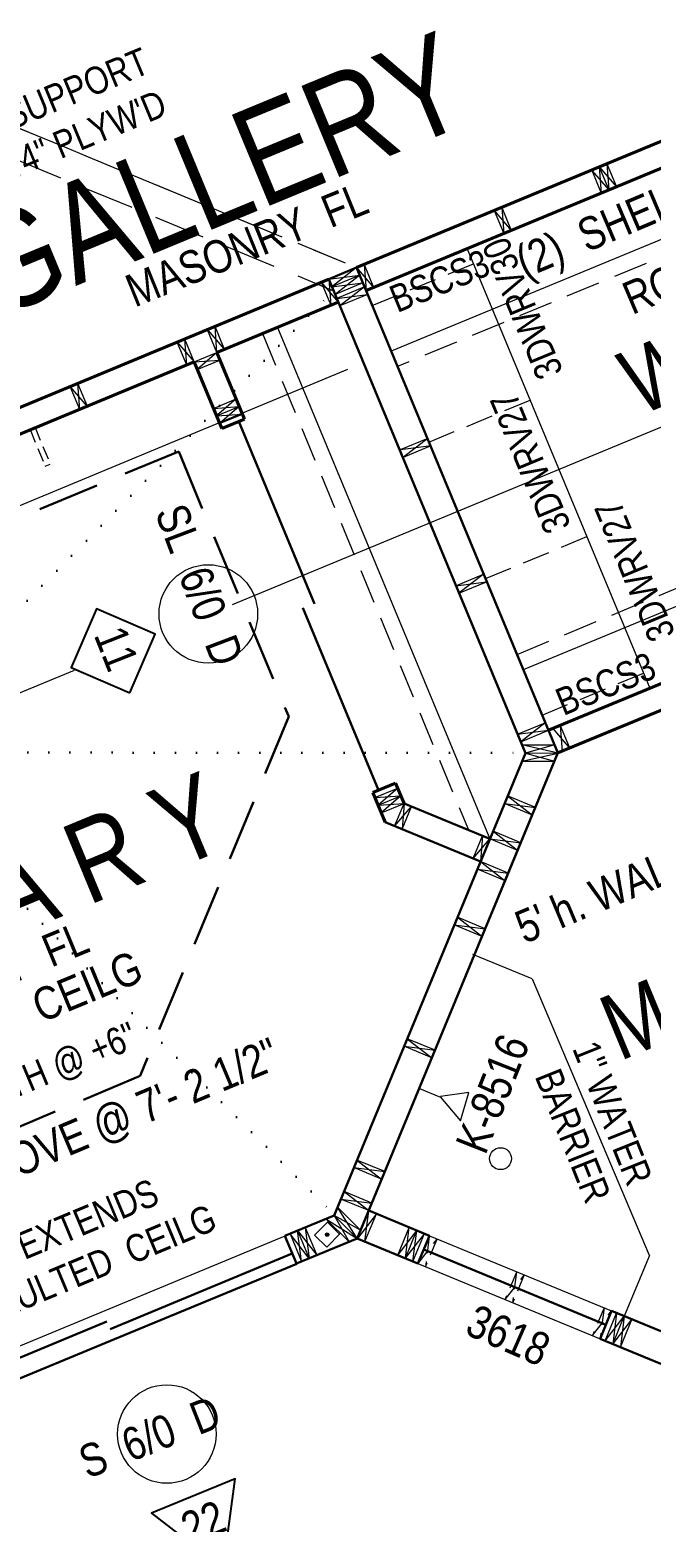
# Model space of a CAD drawing. Header units: inches. Extents: x 2775 to 35798, y 1675 to 10350.
# Drawn here: x 13655.5 to 13769, y 3623.4 to 3896.1 of the extents above; entities that cross this region are included whole.
import ezdxf

# ---------------------------------------------------------------- set-up
doc = ezdxf.new("R2010")
doc.units = ezdxf.units.IN
doc.header["$LTSCALE"] = 0.5
doc.header["$MEASUREMENT"] = 0
for name, pattern in [('ACAD_ISO07W100', [3, 0, -3]), ('CENTER', [2, 1.25, -0.25, 0.25, -0.25]), ('HIDDEN', [0.375, 0.25, -0.125])]:
    doc.linetypes.add(name, pattern=pattern)
for name, color, linetype, lineweight in [('BUILT-INS', 6, 'CONTINUOUS', 9), ('DOORS', 7, 'CONTINUOUS', 30), ('GRID', 1, 'CENTER', 20), ('INT WALLS', 7, 'CONTINUOUS', 40), ('LAYOUT', 6, 'CONTINUOUS', 9), ('LITE COVE', 7, 'HIDDEN', 30), ('MILLWORK', 7, 'CONTINUOUS', 20), ('PLUMBING', 7, 'CONTINUOUS', 20), ('ROOF BEAMS', 3, 'HIDDEN', 30), ('WALL FRAMING', 7, 'CONTINUOUS', 30), ('WALLS', 7, 'CONTINUOUS', 30), ('WINDOWS', 5, 'CONTINUOUS', 30)]:
    doc.layers.add(name, color=color, linetype=linetype, lineweight=lineweight)
for name, color, linetype in [('LIBRARY', 7, 'CONTINUOUS'), ('LLMASONRY', 12, 'CONTINUOUS'), ('TEXT', 7, 'CONTINUOUS')]:
    doc.layers.add(name, color=color, linetype=linetype)
doc.styles.add('ARCHENTLTD', font='technical.ttf', dxfattribs={"height": 6})

msp = doc.modelspace()

# ---------------------------------------------------------------- hatches: boundary and pattern name
at = {"layer": 'WALL FRAMING', "lineweight": 9, "ltscale": 150}
msp.add_hatch(color=256, dxfattribs=at).paths.add_polyline_path([(13710.11232, 3675.93287, 1), (13709.48732, 3675.93287, 1)])

# ---------------------------------------------------------------- linework, layer by layer
at = {"layer": 'BUILT-INS', "color": 6, "linetype": 'Continuous', "lineweight": 9, "ltscale": 5}
msp.add_line((13735.37379, 3856.0834), (13768.71076, 3775.76313), dxfattribs=at)
at = {"layer": 'BUILT-INS', "color": 6, "linetype": 'HIDDEN', "lineweight": 9, "ltscale": 40}
for p, q in [((13718.03781, 3845.67917), (13736.50993, 3853.34603)), ((13728.3874, 3820.74153), (13746.85952, 3828.40839)), ((13738.73834, 3795.80445), (13757.21046, 3803.47131)), ((13749.08861, 3770.86708), (13767.56073, 3778.53395))]:
    msp.add_line(p, q, dxfattribs=at)
at = {"layer": 'BUILT-INS', "linetype": 'Continuous', "lineweight": 9, "ltscale": 75}
msp.add_line((13595.03746, 3784.84418), (13713.57935, 3834.04506), dxfattribs=at)
at = {"layer": 'BUILT-INS', "linetype": 'HIDDEN', "lineweight": 9, "ltscale": 20}
for p, q in [((13655.53909, 3823.05117), (13658.31833, 3816.35503)), ((13656.46269, 3823.43451), (13659.24193, 3816.73837))]:
    msp.add_line(p, q, dxfattribs=at)
at = {"layer": 'BUILT-INS', "linetype": 'Continuous', "lineweight": 9, "ltscale": 5}
msp.add_line((13658.31833, 3816.35503), (13659.24193, 3816.73837), dxfattribs=at)
at = {"layer": 'DOORS', "linetype": 'Continuous', "lineweight": 30, "ltscale": 150}
for p, q in [((13693.67154, 3824.50457), (13707.493, 3791.19017)), ((13705.36856, 3790.45528), (13719.19002, 3757.14089))]:
    msp.add_line(p, q, dxfattribs=at)
at = {"layer": 'DOORS', "color": 4, "lineweight": 20, "ltscale": 75}
msp.add_line((13635.60311, 3648.1143), (13702.11182, 3675.69312), dxfattribs=at)
at = {"layer": 'DOORS', "color": 5, "lineweight": 30, "ltscale": 75}
for p, q in [((13670.16747, 3658.68359), (13703.44338, 3672.48194)), ((13636.35989, 3646.28862), (13669.59268, 3660.0691))]:
    msp.add_line(p, q, dxfattribs=at)
at = {"layer": 'DOORS', "ltscale": 75}
for p, q in [((13670.99182, 3656.82182), (13704.24042, 3670.62167)), ((13637.71219, 3643.03279), (13670.96322, 3656.83365))]:
    msp.add_line(p, q, dxfattribs=at)
at = {"layer": 'DOORS', "color": 7, "linetype": 'Continuous', "lineweight": 25, "ltscale": 25, "flags": 128}
msp.add_lwpolyline([(13673.73919, 3774.93694), (13678.38728, 3785.63938), (13667.68485, 3790.28748), (13663.03675, 3779.58504)], close=True, dxfattribs=at)
at = {"layer": 'DOORS', "color": 7, "linetype": 'Continuous', "lineweight": 20, "ltscale": 7.5}
for centre in [(13688.10762, 3789.3444), (13680.53458, 3639.50076)]:
    msp.add_circle(centre, 9, dxfattribs=at)
at = {"layer": 'GRID', "ltscale": 50}
for p, q in [((13626.44902, 3889.29883), (13715.16925, 3852.62392)), ((13715.16925, 3852.62392), (13803.83543, 3889.42486)), ((13568.06321, 3791.56748), (13715.16925, 3852.62392)), ((13715.16925, 3852.62392), (13751.96271, 3763.93964)), ((13751.96271, 3763.93964), (13840.63046, 3800.74123)), ((13751.97745, 3763.88574), (13715.3091, 3675.18138)), ((13626.6266, 3638.43367), (13715.29436, 3675.23527)), ((13715.29436, 3675.23527), (13770.74153, 3652.31468))]:
    msp.add_line(p, q, dxfattribs=at)
at = {"layer": 'INT WALLS', "ltscale": 75}
for p, q in [((13804.76544, 3889.81163), (13715.16902, 3852.62446)), ((13805.57986, 3885.22247), (13716.91279, 3848.42115)), ((13710.08919, 3850.51608), (13574.82859, 3794.37609)), ((13711.83296, 3846.31277), (13689.66647, 3837.11255)), ((13685.51024, 3835.38751), (13576.57067, 3790.17208)), ((13694.71054, 3824.93598), (13690.55431, 3823.21093)), ((13722.30154, 3758.43233), (13718.14532, 3756.70728))]:
    msp.add_line(p, q, dxfattribs=at)
at = {"layer": 'INT WALLS', "lineweight": 20, "ltscale": 50}
for p, q in [((13685.54424, 3835.40365), (13683.82148, 3839.56082)), ((13689.66701, 3837.11125), (13687.94425, 3841.26843)), ((13691.05273, 3837.68551), (13689.32998, 3841.84268)), ((13684.15851, 3834.8294), (13682.43576, 3838.98657)), ((13685.50052, 3835.38616), (13689.65769, 3837.10891)), ((13686.07477, 3834.00043), (13690.23194, 3835.72318)), ((13689.02054, 3826.90519), (13693.17772, 3828.62795)), ((13689.5948, 3825.51947), (13693.75197, 3827.24222)), ((13690.16905, 3824.13374), (13694.32622, 3825.8565)), ((13718.53567, 3755.78659), (13722.69285, 3757.50934)), ((13719.10992, 3754.40086), (13723.2671, 3756.12362)), ((13719.68418, 3753.01514), (13723.84135, 3754.73789))]:
    msp.add_line(p, q, dxfattribs=at)
at = {"layer": 'INT WALLS', "ltscale": 50}
for p, q in [((13689.66647, 3837.11255), (13694.71054, 3824.93598)), ((13685.50998, 3835.38815), (13690.56083, 3823.21364)), ((13750.23754, 3768.09581), (13838.90598, 3804.89769)), ((13751.96195, 3763.93932), (13840.63046, 3800.74123)), ((13722.29915, 3758.43135), (13723.84135, 3754.73789)), ((13718.15137, 3756.70979), (13720.3993, 3751.29142))]:
    msp.add_line(p, q, dxfattribs=at)
at = {"layer": 'INT WALLS', "linetype": 'Continuous', "lineweight": 30, "ltscale": 150}
for p, q in [((13723.84135, 3754.73789), (13739.5273, 3748.25381)), ((13720.3993, 3751.29142), (13737.80822, 3744.09511))]:
    msp.add_line(p, q, dxfattribs=at)
at = {"layer": 'LAYOUT', "color": 6, "linetype": 'CENTER', "lineweight": 5, "ltscale": 250}
msp.add_line((14529.67059, 4137.94192), (13368.50138, 3656.7467), dxfattribs=at)
at = {"layer": 'LITE COVE', "color": 7, "linetype": 'ACAD_ISO07W100', "lineweight": 30, "ltscale": 2.5}
for p, q in [((13644.19511, 3780.77572), (13710.96199, 3848.41229)), ((13651.28534, 3764.0164), (13746.0074, 3763.93933)), ((13644.19556, 3746.33421), (13711.13148, 3679.56015))]:
    msp.add_line(p, q, dxfattribs=at)
at = {"layer": 'LITE COVE', "ltscale": 90}
for p, q in [((13548.23641, 3763.2293), (13682.68762, 3819.03334)), ((13682.68762, 3819.03334), (13702.79173, 3770.59559)), ((13702.79173, 3770.59559), (13675.65899, 3704.95882)), ((13634.22522, 3687.46037), (13675.65899, 3704.95882))]:
    msp.add_line(p, q, dxfattribs=at)
at = {"layer": 'MILLWORK', "ltscale": 75}
msp.add_line((13810.17998, 3874.1392), (13721.51127, 3837.3372), dxfattribs=at)
at = {"layer": 'MILLWORK', "linetype": 'HIDDEN', "ltscale": 50}
for p, q in [((13811.33001, 3871.36838), (13722.66088, 3834.56621)), ((13697.97875, 3840.56307), (13735.60205, 3749.87639)), ((13744.48951, 3781.95078), (13833.15583, 3818.75178))]:
    msp.add_line(p, q, dxfattribs=at)
at = {"layer": 'MILLWORK', "ltscale": 50}
for p, q in [((13700.74974, 3841.71267), (13739.52228, 3748.25589)), ((13745.63911, 3779.17979), (13834.30586, 3815.98097))]:
    msp.add_line(p, q, dxfattribs=at)
at = {"layer": 'PLUMBING', "ltscale": 50}
for p, q in [((13747.22762, 3722.70347), (13736.41779, 3727.09675)), ((13747.22762, 3722.70347), (13768.62807, 3672.17067)), ((13768.65037, 3672.11799), (13764.0638, 3661.02818))]:
    msp.add_line(p, q, dxfattribs=at)
at = {"layer": 'PLUMBING', "color": 5, "ltscale": 75}
for p, q in [((13726.67214, 3702.64289), (13730.53154, 3701.02289)), ((13735.70855, 3701.89163), (13730.53136, 3701.1666)), ((13730.53154, 3701.02289), (13734.1328, 3696.71622)), ((13734.1328, 3696.71622), (13735.70855, 3701.89163))]:
    msp.add_line(p, q, dxfattribs=at)
msp.add_circle((13741.47201, 3689.8156), 2, dxfattribs=at)
at = {"layer": 'ROOF BEAMS', "lineweight": 20, "ltscale": 75}
for p, q in [((13626.44744, 3889.29817), (13715.17001, 3852.62423)), ((13626.45282, 3883.34459), (13710.96307, 3848.41184))]:
    msp.add_line(p, q, dxfattribs=at)
at = {"layer": 'WALL FRAMING', "lineweight": 9, "ltscale": 150}
for p, q in [((13758.10874, 3870.44641), (13761.23774, 3866.81868)), ((13759.49415, 3871.02142), (13759.85237, 3866.24368)), ((13759.507, 3871.02801), (13762.63601, 3867.40028)), ((13760.89241, 3871.60302), (13761.25064, 3866.82528)), ((13740.3014, 3863.05503), (13743.4304, 3859.4273)), ((13741.68681, 3863.63004), (13742.04503, 3858.8523)), ((13716.55466, 3853.19893), (13716.91288, 3848.42119)), ((13710.08869, 3850.51728), (13710.4476, 3845.73778)), ((13710.08942, 3850.51553), (13715.74349, 3851.23883)), ((13715.16925, 3852.62392), (13710.6642, 3849.13067)), ((13715.74349, 3851.23883), (13711.23922, 3847.74526)), ((13715.16925, 3852.62392), (13718.29826, 3848.99619)), ((13708.70401, 3849.94051), (13711.83296, 3846.31277)), ((13710.6642, 3849.13067), (13716.3185, 3849.85342)), ((13711.54545, 3847.00547), (13717.19975, 3847.72822)), ((13716.62473, 3849.11363), (13712.12046, 3845.62006)), ((13684.15851, 3834.8294), (13683.82148, 3839.56082)), ((13687.9448, 3841.26711), (13691.05273, 3837.68551)), ((13689.66701, 3837.11125), (13689.32998, 3841.84268)), ((13682.43631, 3838.98525), (13685.54424, 3835.40365)), ((13689.65637, 3837.10836), (13686.07477, 3834.00043)), ((13685.50052, 3835.38616), (13690.23194, 3835.72318)), ((13664.63363, 3826.7118), (13664.2775, 3831.48278)), ((13666.02197, 3827.27976), (13662.89209, 3830.90777)), ((13693.1764, 3828.6274), (13689.5948, 3825.51947)), ((13689.02054, 3826.90519), (13693.75197, 3827.24222)), ((13689.5948, 3825.51947), (13694.32622, 3825.8565)), ((13693.75065, 3827.24167), (13690.16905, 3824.13374)), ((13752.37933, 3768.98644), (13752.73755, 3764.2087)), ((13750.99392, 3768.41143), (13754.12292, 3764.7837)), ((13718.53567, 3755.78659), (13723.2671, 3756.12362)), ((13722.69153, 3757.5088), (13719.10992, 3754.40086)), ((13723.26578, 3756.12307), (13719.68418, 3753.01514)), ((13742.76875, 3756.09537), (13747.27858, 3752.60804)), ((13719.10992, 3754.40086), (13723.84135, 3754.73789)), ((13742.19573, 3754.70914), (13747.85161, 3753.99428)), ((13740.10032, 3749.64004), (13744.61015, 3746.15272)), ((13739.5273, 3748.25381), (13745.18318, 3747.53895)), ((13737.80822, 3744.09511), (13742.31805, 3740.60779)), ((13737.23519, 3742.70888), (13742.89107, 3741.99402)), ((13733.60042, 3733.91584), (13738.11025, 3730.42851)), ((13733.0274, 3732.5296), (13738.68328, 3731.81474)), ((13724.4321, 3711.7363), (13728.94192, 3708.24898)), ((13723.85907, 3710.35007), (13729.51495, 3709.63521)), ((13715.23973, 3689.5667), (13719.74956, 3686.07938)), ((13714.66671, 3688.18047), (13720.32258, 3687.46561)), ((13712.31344, 3682.4195), (13717.96932, 3681.70464)), ((13712.88647, 3683.80573), (13717.3963, 3680.31841))]:
    msp.add_line(p, q, dxfattribs=at)
at = {"layer": 'WALL FRAMING', "color": 7, "lineweight": 20, "ltscale": 75}
for p, q in [((13715.74349, 3851.23883), (13710.6642, 3849.13067)), ((13716.3185, 3849.85342), (13711.23922, 3847.74526)), ((13716.62473, 3849.11363), (13711.54545, 3847.00547)), ((13717.19975, 3847.72822), (13712.12046, 3845.62006)), ((13716.71284, 3674.6507), (13718.81413, 3679.73379)), ((13722.68618, 3672.18148), (13724.78747, 3677.26457)), ((13724.08992, 3671.6508), (13726.19121, 3676.73389)), ((13725.45863, 3671.03538), (13727.55992, 3676.11847)), ((13760.57629, 3656.51814), (13762.67758, 3661.60123)), ((13761.96251, 3655.9451), (13764.0638, 3661.02818)), ((13763.34873, 3655.37205), (13765.45002, 3660.45514))]:
    msp.add_line(p, q, dxfattribs=at)
at = {"layer": 'WALL FRAMING', "lineweight": 20, "ltscale": 150}
for p, q in [((13666.02197, 3827.27976), (13664.2775, 3831.48278)), ((13664.63656, 3826.70475), (13662.89209, 3830.90777)), ((13745.38719, 3765.43426), (13751.33984, 3765.43884)), ((13746.0093, 3763.93474), (13751.96195, 3763.93932)), ((13745.38905, 3762.43426), (13751.34233, 3762.43884)), ((13747.85161, 3753.99428), (13742.76875, 3756.09537)), ((13747.27858, 3752.60804), (13742.19573, 3754.70914)), ((13745.18318, 3747.53895), (13740.10032, 3749.64004)), ((13744.61015, 3746.15272), (13739.5273, 3748.25381)), ((13742.89107, 3741.99402), (13737.80822, 3744.09511)), ((13742.31805, 3740.60779), (13737.23519, 3742.70888)), ((13738.68328, 3731.81474), (13733.60042, 3733.91584)), ((13738.11025, 3730.42851), (13733.0274, 3732.5296)), ((13729.51495, 3709.63521), (13724.4321, 3711.7363)), ((13728.94192, 3708.24898), (13723.85907, 3710.35007)), ((13720.32258, 3687.46561), (13715.23973, 3689.5667)), ((13719.74956, 3686.07938), (13714.66671, 3688.18047)), ((13717.3963, 3680.31841), (13712.31344, 3682.4195)), ((13717.96932, 3681.70464), (13712.88647, 3683.80573))]:
    msp.add_line(p, q, dxfattribs=at)
at = {"layer": 'WALL FRAMING', "lineweight": 20, "ltscale": 50}
for p, q in [((13723.18282, 3819.39796), (13728.2399, 3821.48671)), ((13723.75545, 3818.01156), (13728.81253, 3820.10031)), ((13733.30229, 3794.50631), (13738.35937, 3796.59506)), ((13733.87492, 3793.11992), (13738.932, 3795.20866)), ((13744.57656, 3767.38048), (13749.63363, 3769.46923)), ((13745.14918, 3765.99408), (13750.20626, 3768.08283))]:
    msp.add_line(p, q, dxfattribs=at)
at = {"layer": 'WALL FRAMING', "linetype": 'Continuous', "lineweight": 9, "ltscale": 150}
for p, q in [((13728.2399, 3821.48671), (13723.76132, 3818.01398)), ((13723.18649, 3819.39947), (13728.81253, 3820.10031)), ((13738.35937, 3796.59506), (13733.88079, 3793.12234)), ((13733.30596, 3794.50783), (13738.932, 3795.20866)), ((13749.63363, 3769.46923), (13745.15505, 3765.9965)), ((13744.58022, 3767.38199), (13750.20626, 3768.08283)), ((13722.12225, 3750.57921), (13725.19315, 3754.1791)), ((13723.84135, 3754.73789), (13723.48463, 3750.01604)), ((13736.44584, 3744.65828), (13739.51674, 3748.25818)), ((13738.16494, 3748.81697), (13737.80822, 3744.09511))]:
    msp.add_line(p, q, dxfattribs=at)
at = {"layer": 'WALL FRAMING', "lineweight": 20, "ltscale": 75}
for p, q in [((13722.12225, 3750.57921), (13723.84135, 3754.73789)), ((13723.47404, 3750.02042), (13725.19315, 3754.1791)), ((13736.44584, 3744.65828), (13738.16494, 3748.81697))]:
    msp.add_line(p, q, dxfattribs=at)
at = {"layer": 'WALL FRAMING', "color": 7, "lineweight": 20, "ltscale": 50}
for p, q in [((13709.58495, 3678.82013), (13713.79815, 3674.61427)), ((13711.08349, 3679.44368), (13715.29668, 3675.23782)), ((13711.68743, 3680.96026), (13715.90062, 3676.75441)), ((13703.02599, 3676.09983), (13705.13271, 3671.0193)), ((13704.41159, 3676.67439), (13706.51831, 3671.59386)), ((13705.79719, 3677.24895), (13707.9039, 3672.16842))]:
    msp.add_line(p, q, dxfattribs=at)
at = {"layer": 'WALL FRAMING', "lineweight": 9, "ltscale": 50}
for p, q in [((13709.58495, 3678.82013), (13715.2956, 3675.2389)), ((13715.90062, 3676.75441), (13711.08349, 3679.44368)), ((13711.08349, 3679.44368), (13713.79815, 3674.61427)), ((13715.2956, 3675.2389), (13711.70358, 3680.94414)), ((13718.81413, 3679.73379), (13715.32673, 3675.22402)), ((13716.71295, 3674.65097), (13717.42791, 3680.30684)), ((13706.51799, 3671.59462), (13703.02599, 3676.09983)), ((13705.13258, 3671.01961), (13704.41159, 3676.67439)), ((13704.41159, 3676.67439), (13707.9034, 3672.16964)), ((13705.79719, 3677.24895), (13706.51799, 3671.59462)), ((13726.19121, 3676.73389), (13722.70381, 3672.22412)), ((13727.55992, 3676.11847), (13724.07252, 3671.6087)), ((13724.09003, 3671.65107), (13724.80499, 3677.30694)), ((13725.45874, 3671.03565), (13726.1737, 3676.69152)), ((13760.5764, 3656.51841), (13764.0638, 3661.02818)), ((13762.67758, 3661.60123), (13761.96262, 3655.94537)), ((13761.96262, 3655.94537), (13765.45002, 3660.45514)), ((13764.0638, 3661.02818), (13763.34884, 3655.37232))]:
    msp.add_line(p, q, dxfattribs=at)
at = {"layer": 'WALL FRAMING', "color": 9, "linetype": 'Continuous', "lineweight": 5, "ltscale": 150}
for p, q in [((13707.50823, 3675.84571), (13710.02195, 3678.37061)), ((13707.50823, 3675.84571), (13709.75408, 3673.67229)), ((13709.75408, 3673.67229), (13712.2678, 3676.19719)), ((13709.84557, 3678.19344), (13712.06018, 3675.98864))]:
    msp.add_line(p, q, dxfattribs=at)
at = {"layer": 'WALL FRAMING', "linetype": 'HIDDEN', "lineweight": 9, "ltscale": 25}
for p, q in [((13726.35353, 3670.58328), (13729.83022, 3675.06351)), ((13728.45483, 3675.66276), (13727.7396, 3670.00988)), ((13742.27283, 3664.00242), (13745.74952, 3668.48265)), ((13744.37413, 3669.0819), (13743.65891, 3663.42902)), ((13760.37853, 3662.58073), (13759.6633, 3656.92785)), ((13758.27722, 3657.50125), (13761.75391, 3661.98148))]:
    msp.add_line(p, q, dxfattribs=at)
at = {"layer": 'WALL FRAMING', "linetype": 'HIDDEN', "lineweight": 20, "ltscale": 25}
for p, q in [((13729.8308, 3675.06492), (13727.7295, 3669.98544)), ((13744.36403, 3669.05747), (13742.26272, 3663.97799)), ((13745.7501, 3668.48407), (13743.6488, 3663.40459)), ((13760.36842, 3662.5563), (13758.26711, 3657.47681))]:
    msp.add_line(p, q, dxfattribs=at)
at = {"layer": 'WALL FRAMING', "color": 9, "linetype": 'Continuous', "lineweight": 5, "ltscale": 150}
msp.add_circle((13709.79982, 3675.93287), 0.3125, dxfattribs=at)
at = {"layer": 'WALLS', "color": 7, "lineweight": 20, "ltscale": 50}
for p, q in [((13758.12129, 3870.45373), (13759.8652, 3866.25023)), ((13759.49383, 3871.02218), (13761.23774, 3866.81868)), ((13760.8921, 3871.60378), (13762.63601, 3867.40028)), ((13740.31395, 3863.06235), (13742.05786, 3858.85885)), ((13741.68649, 3863.6308), (13743.4304, 3859.4273)), ((13716.55434, 3853.19969), (13718.29826, 3848.99619)), ((13708.7032, 3849.94247), (13710.4476, 3845.73778)), ((13752.37901, 3768.9872), (13754.12292, 3764.7837))]:
    msp.add_line(p, q, dxfattribs=at)
at = {"layer": 'WALLS', "color": 4, "ltscale": 50}
for p, q in [((13710.08869, 3850.51728), (13746.0093, 3763.93474)), ((13715.16885, 3852.62489), (13751.96226, 3763.93856)), ((13746.00975, 3763.93582), (13711.0827, 3679.44214)), ((13751.96226, 3763.93856), (13715.2952, 3675.23555)), ((13702.10274, 3675.71501), (13704.20946, 3670.63448))]:
    msp.add_line(p, q, dxfattribs=at)
at = {"layer": 'WALLS', "color": 4, "ltscale": 75}
for p, q in [((13715.16847, 3852.62424), (13710.08919, 3850.51608)), ((13702.10274, 3675.715), (13711.0827, 3679.44214)), ((13717.3963, 3680.31841), (13728.48455, 3675.73465)), ((13726.38326, 3670.65156), (13728.48455, 3675.73465)), ((13704.20946, 3670.63448), (13715.29512, 3675.23559)), ((13715.29512, 3675.23559), (13726.38337, 3670.65183)), ((13759.65262, 3656.89839), (13761.75391, 3661.98148)), ((13761.75391, 3661.98148), (13770.7382, 3658.26748)), ((13759.65273, 3656.89866), (13770.74153, 3652.31468))]:
    msp.add_line(p, q, dxfattribs=at)
at = {"layer": 'WALLS', "lineweight": 9, "ltscale": 50}
for p, q in [((13751.97745, 3763.88574), (13745.38719, 3765.43426)), ((13745.38905, 3762.43426), (13751.97745, 3763.88574)), ((13751.33984, 3765.43884), (13746.00975, 3763.93582)), ((13746.00975, 3763.93582), (13751.34233, 3762.43884))]:
    msp.add_line(p, q, dxfattribs=at)
at = {"layer": 'WALLS', "color": 4, "lineweight": 20, "ltscale": 75}
for p, q in [((13728.48455, 3675.73465), (13761.75391, 3661.98148)), ((13726.38337, 3670.65183), (13759.65273, 3656.89866))]:
    msp.add_line(p, q, dxfattribs=at)
at = {"layer": 'WINDOWS', "lineweight": 30, "ltscale": 75}
msp.add_line((13727.43391, 3673.19311), (13760.70327, 3659.43994), dxfattribs=at)
at = {"layer": 'WINDOWS', "linetype": 'Continuous', "lineweight": 25, "ltscale": 25, "flags": 128}
msp.add_lwpolyline([(13690.79282, 3614.95398), (13693.00592, 3631.34013), (13677.70855, 3625.06366)], close=True, dxfattribs=at)

# ---------------------------------------------------------------- texts
at = {"layer": 'BUILT-INS', "linetype": 'Continuous', "lineweight": 30, "ltscale": 1.5, "char_height": 5, "attachment_point": 3, "rotation": 22.5213889, "style": 'ARCHENTLTD'}
for s, insert in [('(TYP) FIN  SUPPORT \\P 3/4" x  7  1/4" PLYW\'D\\P{\\H1.999x;  }', (13675.83251, 3892.97541)), ('BSCS3\\P{\\H1.999x;  }', (13738.04131, 3856.11689)), ('BSCS3\\P{\\H1.999x;  }', (13768.37014, 3782.48955))]:
    msp.add_mtext(s, dxfattribs=dict(at, insert=insert))
at = {"layer": 'BUILT-INS', "color": 6, "linetype": 'HIDDEN', "lineweight": 9, "ltscale": 20, "char_height": 5, "attachment_point": 3, "rotation": 112.5213889, "style": 'ARCHENTLTD'}
for s, insert in [('3DWRV30\\P{\\H1.999x;  }', (13737.98946, 3856.69437)), ('3DWRV27\\P{\\H1.999x;  }', (13739.41329, 3828.51484)), ('3DWRV27\\P{\\H1.999x;  }', (13758.47476, 3808.76428))]:
    msp.add_mtext(s, dxfattribs=dict(at, insert=insert))
at = {"layer": 'DOORS', "color": 7, "linetype": 'Continuous', "lineweight": 30, "ltscale": 1.5, "char_height": 6, "style": 'ARCHENTLTD'}
for s, insert, attachment_point, rotation in [('SL  6/0  D\\P\\P{\\H1.999x;  }', (13683.91183, 3810.01268), 1, 290.73349), ('11\\P  ', (13666.68289, 3781.20104), 5, 291.5437434), ('S  6/0  D\\P{\\H1.999x;  }', (13663.85222, 3636.86678), 1, 21.4375)]:
    msp.add_mtext(s, dxfattribs=dict(at, insert=insert, attachment_point=attachment_point, rotation=rotation))
at = {"layer": 'LIBRARY', "linetype": 'Continuous', "insert": (13582.84692, 3744.82578), "char_height": 15, "width": 271, "attachment_point": 1, "rotation": 22.5, "style": 'ARCHENTLTD'}
msp.add_mtext('   \\PL I B R A R Y', dxfattribs=at)
at = {"layer": 'LLMASONRY', "color": 7, "linetype": 'Continuous', "lineweight": 30, "insert": (13659.0314, 3696.59363), "char_height": 5, "attachment_point": 5, "rotation": 22.6711111, "style": 'ARCHENTLTD'}
msp.add_mtext('HEARTH @ +6"\\P\\P  ', dxfattribs=at)
at = {"layer": 'PLUMBING', "color": 5, "linetype": 'Continuous', "insert": (13741.31449, 3713.1057, -3.99912), "char_height": 6, "attachment_point": 3, "rotation": 68.2988889, "style": 'ARCHENTLTD'}
msp.add_mtext('K-8516\\P\\P  ', dxfattribs=at)
at = {"layer": 'TEXT', "linetype": 'Continuous', "width": 271, "attachment_point": 1, "style": 'ARCHENTLTD'}
for s, insert, char_height, rotation in [('   \\P   GALLERY', (13614.7589, 3880.87365), 18, 22.5), ('(2)  SHELVES', (13743.62708, 3856.13952), 6, 22.9625), ('ROD', (13763.16285, 3849.46775), 6, 22.9625), ('   \\P   W.I.C.', (13743.91389, 3850.63298), 12, 22.5), ('   MASTER  BATH', (13748.00717, 3714.26705), 12, 22.5), ('STONE  EXTENDS\\PTO  VAULTED  CEILG', (13631.46855, 3667.06169), 5, 22.6529169)]:
    msp.add_mtext(s, dxfattribs=dict(at, insert=insert, char_height=char_height, rotation=rotation))
at = {"layer": 'TEXT', "color": 7, "linetype": 'Continuous', "lineweight": 30, "ltscale": 1.5, "insert": (13672.40067, 3850.87384), "char_height": 6, "attachment_point": 1, "rotation": 22.050925, "style": 'ARCHENTLTD'}
msp.add_mtext('MASONRY  FL\\P{\\H1.999x;  }', dxfattribs=at)
at = {"layer": 'TEXT', "color": 7, "linetype": 'Continuous', "lineweight": 9, "char_height": 6, "attachment_point": 3, "rotation": 22.7619444, "style": 'ARCHENTLTD'}
for s, insert in [("5' h. WALL\\P\\P  ", (13774.33013, 3747.48495)), ('LITE  COVE @ 7\'- 2 1/2"\\P\\P  ', (13699.30211, 3712.13257))]:
    msp.add_mtext(s, dxfattribs=dict(at, insert=insert))
at = {"layer": 'TEXT', "color": 7, "linetype": 'Continuous', "lineweight": 30, "attachment_point": 3, "style": 'ARCHENTLTD'}
for s, insert, char_height, rotation in [('MASONRY  FL\\P\\P  ', (13664.52928, 3733.31404), 6, 22.5), ('VAULTED  CEILG\\P\\P  ', (13674.3562, 3728.02503), 6, 22.5), ('1" WATER\\P\\P  ', (13769.37296, 3686.29299), 5, 291.8254666), ('BARRIER\\P\\P  ', (13761.7641, 3683.09942), 5, 291.8254666)]:
    msp.add_mtext(s, dxfattribs=dict(at, insert=insert, char_height=char_height, rotation=rotation))
at = {"layer": 'TEXT', "color": 5, "linetype": 'Continuous', "lineweight": 30, "ltscale": 1.5, "insert": (13689.08505, 3618.70479), "char_height": 6, "attachment_point": 5, "rotation": 22.3273614, "style": 'ARCHENTLTD'}
msp.add_mtext('22\\P  ', dxfattribs=at)
at = {"layer": 'WINDOWS', "color": 7, "linetype": 'Continuous', "lineweight": 30, "insert": (13751.1143, 3657.23381), "char_height": 6, "attachment_point": 3, "rotation": 336.3322222, "style": 'ARCHENTLTD'}
msp.add_mtext('3618\\P\\P  ', dxfattribs=at)

doc.saveas('drawing.dxf')
